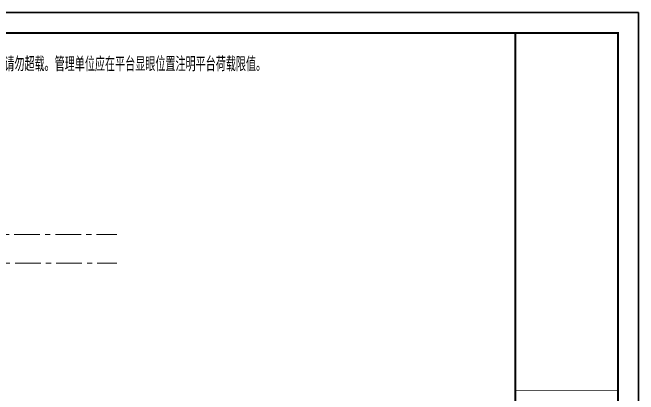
# Model space of a CAD drawing. Extents: x 498328 to 716449, y -893371 to -467753.
# Drawn here: x 580533 to 611001, y -640530 to -621924 of the extents above; entities that cross this region are included whole.
import ezdxf

# ---------------------------------------------------------------- set-up
doc = ezdxf.new("R2010")
doc.units = 0
doc.header["$LTSCALE"] = 1000
doc.linetypes.add('CENTER', pattern=[2, 1.25, -0.25, 0.25, -0.25])
doc.layers.get('0').update_dxf_attribs({"linetype": 'CONTINUOUS'})
for name, color, linetype in [('AXIS', 251, 'CENTER'), ('PUB_TITLE', 4, 'CONTINUOUS'), ('通用-图框C-SHET', 141, 'CONTINUOUS')]:
    doc.layers.add(name, color=color, linetype=linetype)
doc.layers.add('yichutu', color=7, linetype='CONTINUOUS', true_color=0xffffff, plot=False)
doc.styles.add('TSSD_REIN', font='Tssdeng.shx', dxfattribs={"width": 0.7, "bigfont": 'hztxt.shx'})

# ---------------------------------------------------------------- blocks, each defined once
blk = doc.blocks.new('yct-841-594-84100-59400-100-1000.0')
at = {"layer": 'yichutu', "color": 7, "true_color": 0xffffff}
blk.add_lwpolyline([(0, 0), (0, 59400), (84100, 59400), (84100, 0)], close=True, dxfattribs=at)

msp = doc.modelspace()

# ---------------------------------------------------------------- linework, layer by layer
at = {"layer": 'AXIS', "lineweight": 20}
for p, q in [((532620.5, -632738.9), (585608.6, -632738.9)), ((532658.5, -634138.9), (585608.6, -634138.9))]:
    msp.add_line(p, q, dxfattribs=at)
at = {"layer": 'PUB_TITLE'}
msp.add_lwpolyline([(526900.9, -681323.8), (611000.9, -681323.8), (611000.9, -621923.8), (526900.9, -621923.8)], close=True, dxfattribs=at)
msp.add_lwpolyline([(526900.9, -681323.8), (611000.9, -681323.8), (611000.9, -621923.8), (526900.9, -621923.8)], close=True, dxfattribs=at)
at = {"layer": 'PUB_TITLE', "const_width": 100}
msp.add_lwpolyline([(529400.9, -680323.8), (610000.9, -680323.8), (610000.9, -622923.8), (529400.9, -622923.8)], close=True, dxfattribs=at)
msp.add_lwpolyline([(529400.9, -680323.8), (610000.9, -680323.8), (610000.9, -622923.8), (529400.9, -622923.8)], close=True, dxfattribs=at)
at = {"layer": '通用-图框C-SHET'}
for points, const_width in [([(605000.9, -654373.8), (605000.9, -622923.8)], 100), ([(605000.9, -640323.8), (610000.9, -640323.8)], 40)]:
    msp.add_lwpolyline(points, dxfattribs=dict(at, const_width=const_width))

# ---------------------------------------------------------------- block references
at = {"layer": 'yichutu'}
msp.add_blockref('yct-841-594-84100-59400-100-1000.0', (526900.9, -681323.8), dxfattribs=at)

# ---------------------------------------------------------------- texts
at = {"style": 'TSSD_REIN', "width": 0.7}
msp.add_text('本项目参观通道平台及玻璃房为临时用房，设计使用年限为三年，参考平台活荷载限值为2kN/m²。玻璃房平台活荷载限值为5kN/m²使用过程中请勿超载。管理单位应在平台显眼位置注明平台荷载限值。', height=700, dxfattribs=at).set_placement((548568, -624786.5))

doc.saveas('drawing.dxf')
